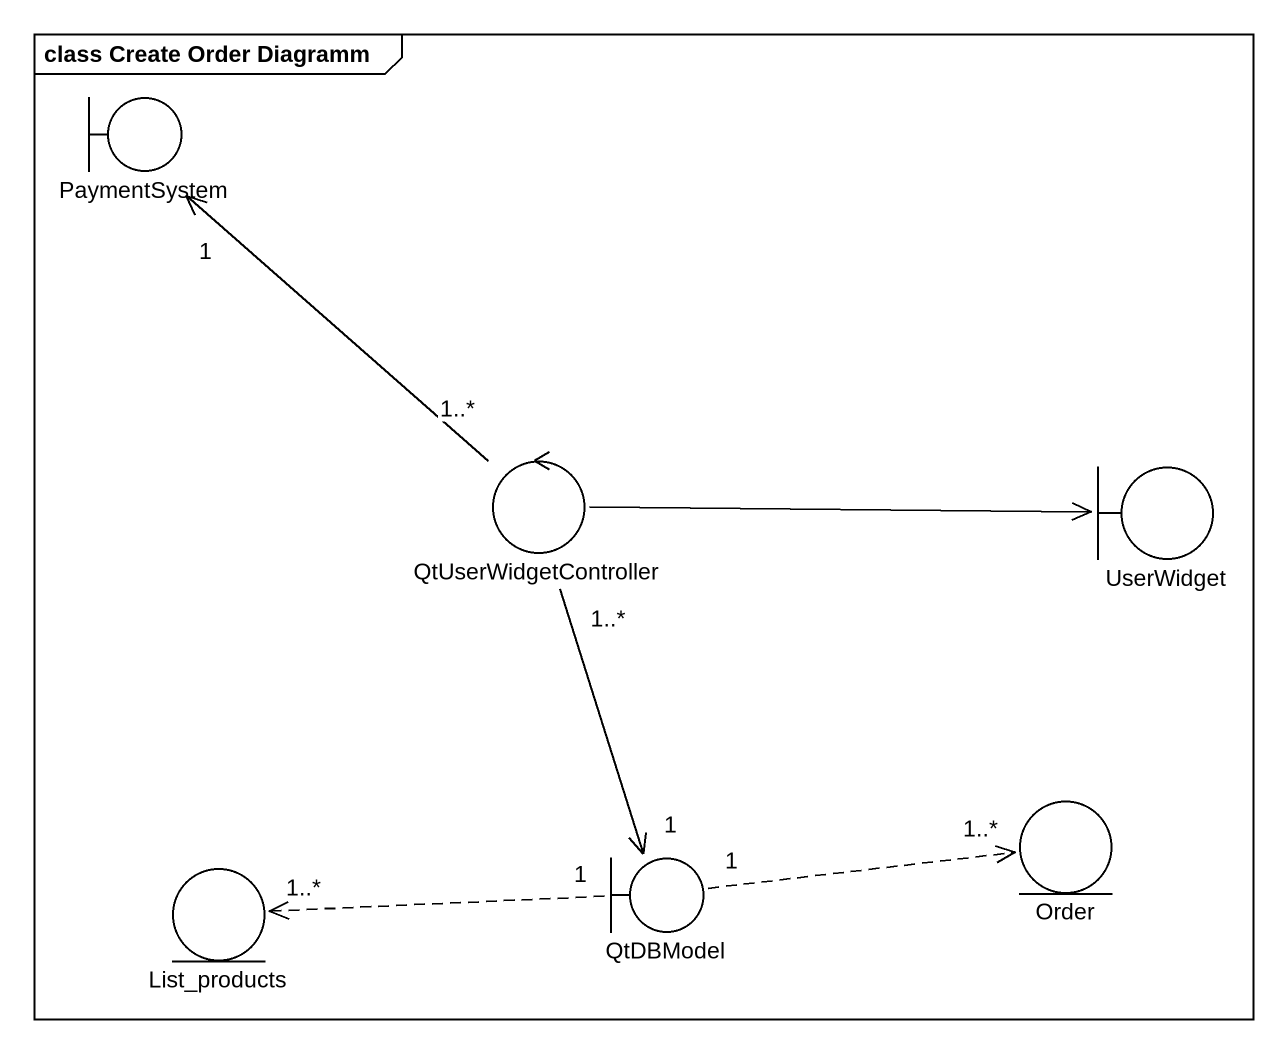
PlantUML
@startuml
mainframe class Create Order Diagramm
boundary PaymentSystem
control QtUserWidgetController
boundary UserWidget
entity Order
entity List_products
boundary QtDBModel
QtUserWidgetController "1..*" -up-> "1" PaymentSystem
QtUserWidgetController -right-> UserWidget
QtUserWidgetController "1..*" --> "1" QtDBModel
QtDBModel "1" .right.> "1..*" Order
QtDBModel "1" .left.> "1..*" List_products
@enduml
